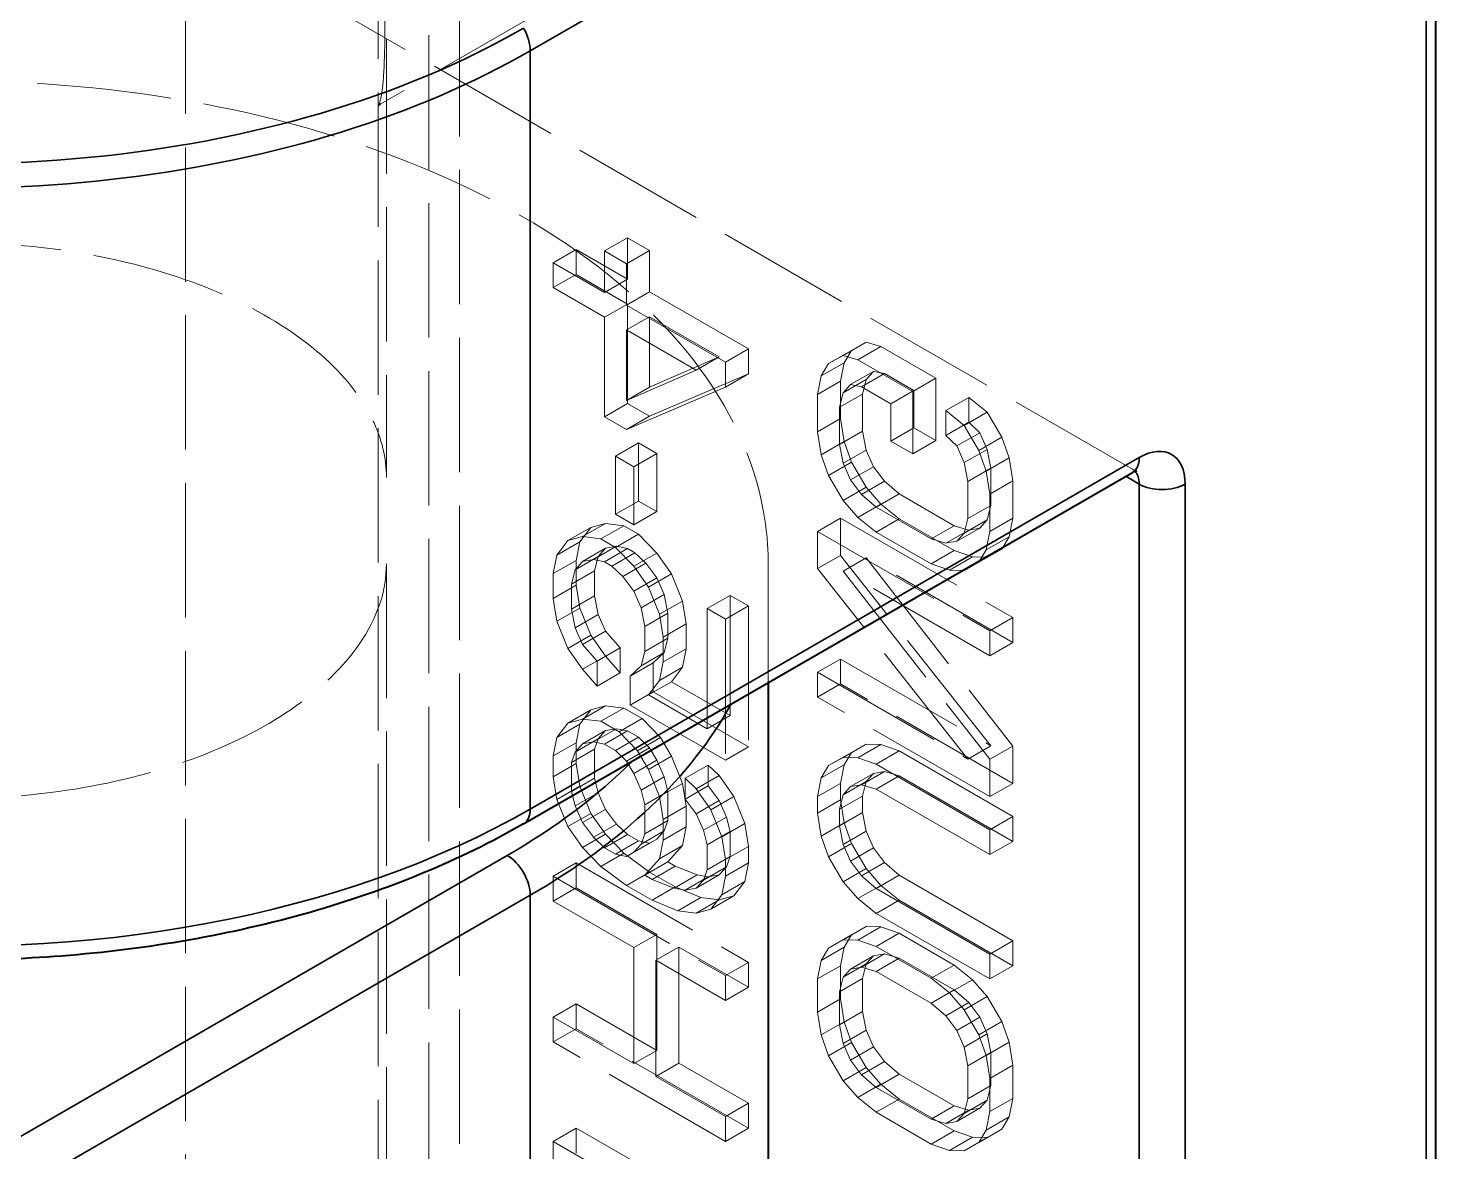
# Model space of a CAD drawing. Header units: millimetres. Extents: x 0 to 3567, y 0 to 2523.
# Drawn here: x 3252.39 to 3257.59, y 2135.37 to 2139.52 of the extents above; entities that cross this region are included whole.
import ezdxf

# ---------------------------------------------------------------- set-up
doc = ezdxf.new("R2010")
doc.units = ezdxf.units.MM
doc.header["$LTSCALE"] = 3
doc.linetypes.add('DASHED', pattern=[0.2067, 0.1654, -0.0413])
for name, color, linetype, lineweight, true_color in [('가려진 것(ISO)', 2, 'DASHED', 18, 0xffff00), ('가시적인 것(ISO)', 3, 'Continuous', 40, 0x00ff00), ('가시적인 좁은 것(ISO)', 3, 'Continuous', 35, 0x00ff00)]:
    doc.layers.add(name, color=color, linetype=linetype, lineweight=lineweight, true_color=true_color)

msp = doc.modelspace()

# ---------------------------------------------------------------- linework, layer by layer
at = {"layer": '가려진 것(ISO)'}
for p, q in [((3252.9691, 2121.8452), (3252.9691, 2222.7642)), ((3253.7106, 2141.3431), (3253.7106, 2137.8648)), ((3253.6806, 2141.1472), (3253.6806, 2127.0381)), ((3255.9248, 2140.5347), (3253.69, 2139.2445)), ((3256.4656, 2137.8953), (3252.3927, 2140.2468)), ((3253.9801, 2140.2409), (3253.9801, 2133.5782)), ((3253.8673, 2140.1184), (3253.8673, 2133.4558)), ((3254.5163, 2138.7015), (3254.6012, 2138.7505)), ((3254.6012, 2138.5974), (3254.6012, 2138.7505)), ((3254.6012, 2138.7505), (3254.6824, 2138.7036)), ((3254.3267, 2138.6579), (3254.4116, 2138.7069)), ((3254.4116, 2138.615), (3254.4116, 2138.7069)), ((3254.4116, 2138.7069), (3254.6012, 2138.5974)), ((3254.5163, 2138.7015), (3254.5975, 2138.6546)), ((3254.5163, 2138.5484), (3254.5163, 2138.7015)), ((3254.5975, 2138.6546), (3254.6824, 2138.7036)), ((3254.6824, 2138.7036), (3254.6824, 2138.5505)), ((3254.3267, 2138.6579), (3254.5163, 2138.5484)), ((3254.3267, 2138.566), (3254.3267, 2138.6579)), ((3254.3267, 2138.566), (3254.4116, 2138.615)), ((3254.6012, 2138.5056), (3254.4116, 2138.615)), ((3254.5975, 2138.6546), (3254.5975, 2138.5015)), ((3254.5163, 2138.4566), (3254.3267, 2138.566)), ((3254.5163, 2138.5484), (3254.6012, 2138.5974)), ((3254.5163, 2138.4566), (3254.6012, 2138.5056)), ((3254.5975, 2138.5015), (3254.6824, 2138.5505)), ((3254.6012, 2138.1381), (3254.6012, 2138.5056)), ((3254.6824, 2138.5505), (3255.048, 2138.3394)), ((3254.5163, 2138.0891), (3254.5163, 2138.4566)), ((3254.5975, 2138.5015), (3254.9631, 2138.2904)), ((3254.5975, 2138.4097), (3254.6824, 2138.4587)), ((3254.9397, 2138.3101), (3254.6824, 2138.4587)), ((3254.6824, 2138.4587), (3254.6824, 2138.1984)), ((3254.5975, 2138.4097), (3254.5975, 2138.1494)), ((3254.8548, 2138.2611), (3254.5975, 2138.4097)), ((3255.3973, 2138.3153), (3255.4822, 2138.3643)), ((3255.428, 2138.3344), (3255.4822, 2138.3643)), ((3255.4515, 2138.2994), (3255.5363, 2138.3484)), ((3255.4822, 2138.3643), (3255.5363, 2138.3484)), ((3255.5363, 2138.3484), (3255.7395, 2138.2311)), ((3254.6824, 2138.1984), (3254.9397, 2138.3101)), ((3254.8548, 2138.2611), (3254.9397, 2138.3101)), ((3254.9631, 2138.2904), (3255.048, 2138.3394)), ((3255.048, 2138.3394), (3255.048, 2138.2476)), ((3255.3432, 2138.2854), (3255.428, 2138.3344)), ((3255.3432, 2138.2854), (3255.3973, 2138.3153)), ((3255.3973, 2138.3153), (3255.4515, 2138.2994)), ((3255.4009, 2138.2888), (3255.428, 2138.3344)), ((3255.4515, 2138.2994), (3255.6546, 2138.1821)), ((3254.5975, 2138.1494), (3254.8548, 2138.2611)), ((3255.048, 2138.2476), (3254.6824, 2138.0912)), ((3254.9631, 2138.2904), (3254.9631, 2138.1986)), ((3254.9631, 2138.1986), (3255.048, 2138.2476)), ((3255.3161, 2138.2398), (3255.4009, 2138.2888)), ((3255.3161, 2138.2398), (3255.3432, 2138.2854)), ((3255.3874, 2138.22), (3255.4009, 2138.2888)), ((3255.4244, 2138.2078), (3255.5093, 2138.2568)), ((3255.465, 2138.1997), (3255.5499, 2138.2487)), ((3255.5093, 2138.2568), (3255.4822, 2138.2265)), ((3255.5499, 2138.2487), (3255.5093, 2138.2568)), ((3255.6582, 2138.1861), (3255.5499, 2138.2487)), ((3254.9631, 2138.1986), (3254.5975, 2138.0422)), ((3254.5975, 2138.1494), (3254.6824, 2138.1984)), ((3255.3025, 2138.171), (3255.3161, 2138.2398)), ((3255.3025, 2138.171), (3255.3874, 2138.22)), ((3255.3874, 2138.0822), (3255.3874, 2138.22)), ((3255.3973, 2138.1775), (3255.4822, 2138.2265)), ((3255.4244, 2138.2078), (3255.3973, 2138.1775)), ((3255.465, 2138.1997), (3255.4244, 2138.2078)), ((3255.5734, 2138.1372), (3255.465, 2138.1997)), ((3255.4822, 2138.2265), (3255.4686, 2138.1731)), ((3255.6546, 2138.1821), (3255.7395, 2138.2311)), ((3255.7395, 2138.2311), (3255.7395, 2138.0015)), ((3255.3025, 2138.0333), (3255.3025, 2138.171)), ((3255.3973, 2138.1775), (3255.3838, 2138.1241)), ((3255.3838, 2138.1241), (3255.4686, 2138.1731)), ((3255.4686, 2138.1731), (3255.4686, 2138.0353)), ((3255.5734, 2138.1372), (3255.6582, 2138.1861)), ((3255.6546, 2138.1821), (3255.6546, 2137.9525)), ((3255.6582, 2138.0484), (3255.6582, 2138.1861)), ((3255.7765, 2138.1118), (3255.8613, 2138.1607)), ((3255.8613, 2138.0689), (3255.8613, 2138.1607)), ((3255.8613, 2138.1607), (3255.929, 2138.1063)), ((3254.5163, 2138.0891), (3254.6012, 2138.1381)), ((3254.5975, 2138.0422), (3254.5163, 2138.0891)), ((3254.5975, 2138.0422), (3254.6824, 2138.0912)), ((3254.6824, 2138.0912), (3254.6012, 2138.1381)), ((3255.3838, 2138.1241), (3255.3838, 2137.9863)), ((3255.5734, 2137.9994), (3255.5734, 2138.1372)), ((3255.7765, 2138.1118), (3255.8442, 2138.0574)), ((3255.7765, 2138.0199), (3255.7765, 2138.1118)), ((3255.8442, 2138.0574), (3255.929, 2138.1063)), ((3255.929, 2138.1063), (3255.9832, 2138.0138)), ((3255.3025, 2138.0333), (3255.3874, 2138.0822)), ((3255.3838, 2137.9863), (3255.4686, 2138.0353)), ((3255.4009, 2137.9979), (3255.3874, 2138.0822)), ((3255.4686, 2138.0353), (3255.4822, 2137.9663)), ((3255.5734, 2137.9994), (3255.6582, 2138.0484)), ((3255.7395, 2138.0015), (3255.6582, 2138.0484)), ((3255.7765, 2138.0199), (3255.8613, 2138.0689)), ((3255.8442, 2138.0574), (3255.8983, 2137.9648)), ((3255.9019, 2138.0301), (3255.8613, 2138.0689)), ((3254.5569, 2137.9432), (3254.6418, 2137.9922)), ((3254.6418, 2137.9922), (3254.7095, 2137.9531)), ((3254.6418, 2137.7779), (3254.6418, 2137.9922)), ((3255.3161, 2137.9489), (3255.3025, 2138.0333)), ((3255.3161, 2137.9489), (3255.4009, 2137.9979)), ((3255.3838, 2137.9863), (3255.3973, 2137.9173)), ((3255.428, 2137.921), (3255.4009, 2137.9979)), ((3255.6546, 2137.9525), (3255.5734, 2137.9994)), ((3255.6546, 2137.9525), (3255.7395, 2138.0015)), ((3255.8171, 2137.9811), (3255.7765, 2138.0199)), ((3255.8171, 2137.9811), (3255.9019, 2138.0301)), ((3255.8983, 2137.9648), (3255.9832, 2138.0138)), ((3255.929, 2137.9686), (3255.9019, 2138.0301)), ((3255.9832, 2138.0138), (3256.0103, 2137.937)), ((3254.5569, 2137.9432), (3254.6246, 2137.9041)), ((3254.5569, 2137.7289), (3254.5569, 2137.9432)), ((3254.6246, 2137.9041), (3254.7095, 2137.9531)), ((3254.7095, 2137.9531), (3254.7095, 2137.7388)), ((3255.3432, 2137.872), (3255.3161, 2137.9489)), ((3255.3973, 2137.9173), (3255.4822, 2137.9663)), ((3255.4822, 2137.9663), (3255.5093, 2137.9047)), ((3255.8442, 2137.9196), (3255.8171, 2137.9811)), ((3255.8442, 2137.9196), (3255.929, 2137.9686)), ((3255.8983, 2137.9648), (3255.9254, 2137.888)), ((3255.9254, 2137.888), (3256.0103, 2137.937)), ((3255.9426, 2137.8995), (3255.929, 2137.9686)), ((3256.0103, 2137.937), (3256.0238, 2137.8526)), ((3254.6246, 2137.9041), (3254.6246, 2137.6898)), ((3255.3432, 2137.872), (3255.428, 2137.921)), ((3255.3973, 2137.9173), (3255.4244, 2137.8557)), ((3255.4244, 2137.8557), (3255.5093, 2137.9047)), ((3255.4822, 2137.8285), (3255.428, 2137.921)), ((3255.5093, 2137.9047), (3255.5499, 2137.8506)), ((3255.8577, 2137.8505), (3255.8442, 2137.9196)), ((3255.8577, 2137.8505), (3255.9426, 2137.8995)), ((3255.9254, 2137.888), (3255.9389, 2137.8036)), ((3255.9426, 2137.7617), (3255.9426, 2137.8995)), ((3255.3973, 2137.7795), (3255.3432, 2137.872)), ((3255.3973, 2137.7795), (3255.4822, 2137.8285)), ((3255.4244, 2137.8557), (3255.465, 2137.8017)), ((3255.465, 2137.8017), (3255.5499, 2137.8506)), ((3255.5363, 2137.7666), (3255.4822, 2137.8285)), ((3255.5499, 2137.8506), (3255.604, 2137.8041)), ((3255.8577, 2137.7127), (3255.8577, 2137.8505)), ((3255.9389, 2137.8036), (3256.0238, 2137.8526)), ((3256.0238, 2137.8526), (3256.0238, 2137.7148)), ((3254.5569, 2137.7289), (3254.6418, 2137.7779)), ((3254.7095, 2137.7388), (3254.6418, 2137.7779)), ((3255.4515, 2137.7176), (3255.3973, 2137.7795)), ((3255.465, 2137.8017), (3255.5192, 2137.7551)), ((3255.5192, 2137.7551), (3255.604, 2137.8041)), ((3255.604, 2137.8041), (3255.8072, 2137.6868)), ((3255.9389, 2137.8036), (3255.9389, 2137.6658)), ((3254.6246, 2137.6898), (3254.5569, 2137.7289)), ((3254.6246, 2137.6898), (3254.7095, 2137.7388)), ((3255.4515, 2137.7176), (3255.5363, 2137.7666)), ((3255.5192, 2137.7551), (3255.7223, 2137.6378)), ((3255.604, 2137.7122), (3255.5363, 2137.7666)), ((3255.8577, 2137.7127), (3255.9426, 2137.7617)), ((3255.929, 2137.7083), (3255.9426, 2137.7617)), ((3254.3809, 2137.6315), (3254.4658, 2137.6805)), ((3254.4251, 2137.6274), (3254.4658, 2137.6805)), ((3254.4351, 2137.6462), (3254.5199, 2137.6951)), ((3254.4658, 2137.6805), (3254.5199, 2137.6951)), ((3254.5028, 2137.6377), (3254.5876, 2137.6867)), ((3254.5199, 2137.6951), (3254.5876, 2137.6867)), ((3254.5876, 2137.6867), (3254.6418, 2137.6554)), ((3255.3025, 2137.6658), (3255.3874, 2137.7148)), ((3255.3874, 2137.577), (3255.3874, 2137.7148)), ((3255.3874, 2137.7148), (3256.0238, 2137.3474)), ((3255.5192, 2137.6632), (3255.4515, 2137.7176)), ((3255.5192, 2137.6632), (3255.604, 2137.7122)), ((3255.8072, 2137.5949), (3255.604, 2137.7122)), ((3255.7223, 2137.6378), (3255.8072, 2137.6868)), ((3255.8072, 2137.6868), (3255.8613, 2137.6708)), ((3255.8171, 2137.629), (3255.9019, 2137.678)), ((3255.8442, 2137.6593), (3255.8577, 2137.7127)), ((3255.8442, 2137.6593), (3255.929, 2137.7083)), ((3255.8613, 2137.6708), (3255.9019, 2137.678)), ((3255.9019, 2137.678), (3255.929, 2137.7083)), ((3255.9389, 2137.6658), (3256.0238, 2137.7148)), ((3256.0238, 2137.7148), (3256.0103, 2137.6461)), ((3254.3403, 2137.5784), (3254.3809, 2137.6315)), ((3254.3403, 2137.5784), (3254.4251, 2137.6274)), ((3254.3809, 2137.6315), (3254.4351, 2137.6462)), ((3254.4116, 2137.5587), (3254.4251, 2137.6274)), ((3254.4351, 2137.6462), (3254.5028, 2137.6377)), ((3254.5028, 2137.6377), (3254.5569, 2137.6064)), ((3254.5569, 2137.6064), (3254.6418, 2137.6554)), ((3254.6418, 2137.6554), (3254.7095, 2137.5857)), ((3255.3025, 2137.6658), (3255.9389, 2137.2984)), ((3255.3025, 2137.528), (3255.3025, 2137.6658)), ((3255.7223, 2137.546), (3255.5192, 2137.6632)), ((3255.7223, 2137.6378), (3255.7765, 2137.6219)), ((3255.7765, 2137.6219), (3255.8613, 2137.6708)), ((3255.7765, 2137.6219), (3255.8171, 2137.629)), ((3255.8171, 2137.629), (3255.8442, 2137.6593)), ((3255.9389, 2137.6658), (3255.9254, 2137.5971)), ((3255.9254, 2137.5971), (3256.0103, 2137.6461)), ((3256.0103, 2137.6461), (3255.9832, 2137.6005)), ((3254.3267, 2137.5097), (3254.3403, 2137.5784)), ((3254.408, 2137.524), (3254.4928, 2137.573)), ((3254.4351, 2137.5543), (3254.5199, 2137.6033)), ((3254.4757, 2137.5615), (3254.5605, 2137.6105)), ((3254.4928, 2137.573), (3254.4793, 2137.5196)), ((3254.5199, 2137.6033), (3254.4928, 2137.573)), ((3254.5163, 2137.5533), (3254.6012, 2137.6023)), ((3254.5605, 2137.6105), (3254.5199, 2137.6033)), ((3254.5434, 2137.5377), (3254.6282, 2137.5867)), ((3254.5569, 2137.6064), (3254.6246, 2137.5367)), ((3254.6012, 2137.6023), (3254.5605, 2137.6105)), ((3254.6282, 2137.5867), (3254.6012, 2137.6023)), ((3254.6246, 2137.5367), (3254.7095, 2137.5857)), ((3254.6689, 2137.5479), (3254.6282, 2137.5867)), ((3254.7095, 2137.5857), (3254.7636, 2137.5085)), ((3255.3025, 2137.528), (3255.3874, 2137.577)), ((3255.9426, 2136.8738), (3255.3874, 2137.577)), ((3255.3973, 2137.5192), (3255.4822, 2137.5682)), ((3256.0238, 2137.2555), (3255.4822, 2137.5682)), ((3255.4822, 2137.5682), (3256.0238, 2136.8728)), ((3255.7223, 2137.546), (3255.8072, 2137.5949)), ((3255.79, 2137.5222), (3255.8749, 2137.5712)), ((3255.8749, 2137.5712), (3255.8072, 2137.5949)), ((3255.8442, 2137.5215), (3255.929, 2137.5705)), ((3255.929, 2137.5705), (3255.8749, 2137.5712)), ((3255.8983, 2137.5515), (3255.9832, 2137.6005)), ((3255.9254, 2137.5971), (3255.8983, 2137.5515)), ((3255.9832, 2137.6005), (3255.929, 2137.5705)), ((3253.7106, 2137.5464), (3253.7106, 2130.6389)), ((3254.3267, 2137.5097), (3254.4116, 2137.5587)), ((3254.408, 2137.524), (3254.3944, 2137.4706)), ((3254.3944, 2137.4706), (3254.4793, 2137.5196)), ((3254.4351, 2137.5543), (3254.408, 2137.524)), ((3254.4116, 2137.4668), (3254.4116, 2137.5587)), ((3254.4757, 2137.5615), (3254.4351, 2137.5543)), ((3254.5163, 2137.5533), (3254.4757, 2137.5615)), ((3254.4793, 2137.5196), (3254.4793, 2137.4277)), ((3254.5434, 2137.5377), (3254.5163, 2137.5533)), ((3254.584, 2137.4989), (3254.5434, 2137.5377)), ((3254.584, 2137.4989), (3254.6689, 2137.5479)), ((3254.6246, 2137.5367), (3254.6788, 2137.4595)), ((3254.7095, 2137.4938), (3254.6689, 2137.5479)), ((3255.1206, 2137.5464), (3255.1206, 2137.1068)), ((3255.8577, 2136.8248), (3255.3025, 2137.528)), ((3255.3973, 2137.5192), (3255.9389, 2136.8238)), ((3255.9389, 2137.2065), (3255.3973, 2137.5192)), ((3255.79, 2137.5222), (3255.7223, 2137.546)), ((3255.8442, 2137.5215), (3255.79, 2137.5222)), ((3255.8983, 2137.5515), (3255.8442, 2137.5215)), ((3254.3267, 2137.4178), (3254.3267, 2137.5097)), ((3254.3267, 2137.4178), (3254.4116, 2137.4668)), ((3254.3944, 2137.4706), (3254.3944, 2137.3787)), ((3254.4251, 2137.3824), (3254.4116, 2137.4668)), ((3254.6246, 2137.4449), (3254.584, 2137.4989)), ((3254.6246, 2137.4449), (3254.7095, 2137.4938)), ((3254.6788, 2137.4595), (3254.7636, 2137.5085)), ((3254.7366, 2137.4323), (3254.7095, 2137.4938)), ((3254.7636, 2137.5085), (3254.8043, 2137.4085)), ((3254.3403, 2137.3335), (3254.3267, 2137.4178)), ((3254.3944, 2137.3787), (3254.4793, 2137.4277)), ((3254.4793, 2137.4277), (3254.4928, 2137.3587)), ((3254.6517, 2137.3833), (3254.6246, 2137.4449)), ((3254.6517, 2137.3833), (3254.7366, 2137.4323)), ((3254.6788, 2137.4595), (3254.7194, 2137.3595)), ((3254.7501, 2137.3632), (3254.7366, 2137.4323)), ((3254.8954, 2137.3804), (3254.9803, 2137.4293)), ((3254.9803, 2136.9854), (3254.9803, 2137.4293)), ((3254.9803, 2137.4293), (3255.048, 2137.3903)), ((3254.3403, 2137.3335), (3254.4251, 2137.3824)), ((3254.3944, 2137.3787), (3254.408, 2137.3097)), ((3254.4658, 2137.2824), (3254.4251, 2137.3824)), ((3254.6653, 2137.3142), (3254.6517, 2137.3833)), ((3254.6653, 2137.3142), (3254.7501, 2137.3632)), ((3254.7194, 2137.3595), (3254.8043, 2137.4085)), ((3254.7194, 2137.3595), (3254.733, 2137.2751)), ((3254.7501, 2137.2714), (3254.7501, 2137.3632)), ((3254.8043, 2137.4085), (3254.8178, 2137.3241)), ((3254.8954, 2137.3804), (3254.9631, 2137.3413)), ((3254.8954, 2136.9364), (3254.8954, 2137.3804)), ((3254.9631, 2137.3413), (3255.048, 2137.3903)), ((3255.048, 2137.3903), (3255.048, 2136.8697)), ((3254.3809, 2137.2335), (3254.3403, 2137.3335)), ((3254.408, 2137.3097), (3254.4928, 2137.3587)), ((3254.408, 2137.3097), (3254.4351, 2137.2481)), ((3254.4928, 2137.3587), (3254.5199, 2137.2971)), ((3254.6653, 2137.2224), (3254.6653, 2137.3142)), ((3254.733, 2137.2751), (3254.8178, 2137.3241)), ((3254.8178, 2137.3241), (3254.8178, 2137.2323)), ((3254.9631, 2137.3413), (3254.9631, 2136.8208)), ((3255.9389, 2137.2984), (3256.0238, 2137.3474)), ((3256.0238, 2137.3474), (3256.0238, 2137.2555)), ((3254.3809, 2137.2335), (3254.4658, 2137.2824)), ((3254.4351, 2137.2481), (3254.5199, 2137.2971)), ((3254.5199, 2137.2052), (3254.4658, 2137.2824)), ((3254.5199, 2137.2971), (3254.5741, 2137.2352)), ((3254.6653, 2137.2224), (3254.7501, 2137.2714)), ((3254.733, 2137.2751), (3254.733, 2137.1833)), ((3254.7366, 2137.2179), (3254.7501, 2137.2714)), ((3255.9389, 2137.2984), (3255.9389, 2137.2065)), ((3255.9389, 2137.2065), (3256.0238, 2137.2555)), ((3254.4351, 2137.1563), (3254.3809, 2137.2335)), ((3254.4351, 2137.2481), (3254.4892, 2137.1862)), ((3254.4351, 2137.1563), (3254.5199, 2137.2052)), ((3254.4892, 2137.1862), (3254.5741, 2137.2352)), ((3254.5741, 2137.1434), (3254.5199, 2137.2052)), ((3254.5741, 2137.2352), (3254.5741, 2137.1434)), ((3254.6517, 2137.169), (3254.6653, 2137.2224)), ((3254.6517, 2137.169), (3254.7366, 2137.2179)), ((3254.6959, 2137.1802), (3254.7366, 2137.2179)), ((3254.733, 2137.1833), (3254.8178, 2137.2323)), ((3254.8178, 2137.2323), (3254.8043, 2137.1636)), ((3254.4892, 2137.0944), (3254.4351, 2137.1563)), ((3254.4892, 2137.1862), (3254.4892, 2137.0944)), ((3254.6111, 2137.1312), (3254.6959, 2137.1802)), ((3254.6111, 2137.1312), (3254.6517, 2137.169)), ((3254.6959, 2137.073), (3254.6959, 2137.1802)), ((3254.733, 2137.1833), (3254.7194, 2137.1146)), ((3254.7194, 2137.1146), (3254.8043, 2137.1636)), ((3254.8043, 2137.1636), (3254.7636, 2137.1105)), ((3255.3025, 2137.1453), (3255.3874, 2137.1943)), ((3255.3874, 2137.1943), (3255.9426, 2136.8738)), ((3255.3874, 2137.1024), (3255.3874, 2137.1943)), ((3254.4892, 2137.0944), (3254.5741, 2137.1434)), ((3254.6111, 2137.024), (3254.6111, 2137.1312)), ((3254.7194, 2137.1146), (3254.6788, 2137.0615)), ((3254.6788, 2137.0615), (3254.7636, 2137.1105)), ((3254.7636, 2137.1105), (3254.9803, 2136.9854)), ((3255.3025, 2137.1453), (3255.8577, 2136.8248)), ((3255.3025, 2137.0535), (3255.3025, 2137.1453)), ((3255.3025, 2137.0535), (3255.3874, 2137.1024)), ((3256.0238, 2136.735), (3255.3874, 2137.1024)), ((3254.6111, 2137.024), (3254.6959, 2137.073)), ((3254.6788, 2137.0615), (3254.8954, 2136.9364)), ((3255.048, 2136.8697), (3254.6959, 2137.073)), ((3255.9389, 2136.686), (3255.3025, 2137.0535)), ((3254.3809, 2136.9579), (3254.4658, 2137.0069)), ((3254.4251, 2136.9538), (3254.4658, 2137.0069)), ((3254.4351, 2136.9725), (3254.5199, 2137.0215)), ((3254.4658, 2137.0069), (3254.5199, 2137.0215)), ((3254.5028, 2136.9641), (3254.5876, 2137.0131)), ((3254.5199, 2137.0215), (3254.5876, 2137.0131)), ((3254.5876, 2137.0131), (3254.6553, 2136.974)), ((3254.9631, 2136.8208), (3254.6111, 2137.024)), ((3254.3403, 2136.9048), (3254.3809, 2136.9579)), ((3254.3403, 2136.9048), (3254.4251, 2136.9538)), ((3254.3809, 2136.9579), (3254.4351, 2136.9725)), ((3254.4116, 2136.8851), (3254.4251, 2136.9538)), ((3254.4351, 2136.9725), (3254.5028, 2136.9641)), ((3254.5028, 2136.9641), (3254.5705, 2136.925)), ((3254.5705, 2136.925), (3254.6553, 2136.974)), ((3254.6553, 2136.974), (3254.723, 2136.9043)), ((3254.8954, 2136.9364), (3254.9803, 2136.9854)), ((3254.3267, 2136.8361), (3254.3403, 2136.9048)), ((3254.408, 2136.8504), (3254.4928, 2136.8994)), ((3254.4351, 2136.8807), (3254.5199, 2136.9297)), ((3254.4757, 2136.8879), (3254.5605, 2136.9368)), ((3254.4928, 2136.8994), (3254.4793, 2136.8613)), ((3254.5199, 2136.9297), (3254.4928, 2136.8994)), ((3254.5163, 2136.8797), (3254.6012, 2136.9287)), ((3254.5605, 2136.9368), (3254.5199, 2136.9297)), ((3254.5569, 2136.8563), (3254.6418, 2136.9052)), ((3254.6012, 2136.9287), (3254.5605, 2136.9368)), ((3254.5705, 2136.925), (3254.6382, 2136.8553)), ((3254.6418, 2136.9052), (3254.6012, 2136.9287)), ((3254.6382, 2136.8553), (3254.723, 2136.9043)), ((3254.6824, 2136.8665), (3254.6418, 2136.9052)), ((3254.723, 2136.9043), (3254.7636, 2136.8349)), ((3254.3267, 2136.8361), (3254.4116, 2136.8851)), ((3254.3944, 2136.8123), (3254.4793, 2136.8613)), ((3254.408, 2136.8504), (3254.3944, 2136.8123)), ((3254.4351, 2136.8807), (3254.408, 2136.8504)), ((3254.4116, 2136.8085), (3254.4116, 2136.8851)), ((3254.4757, 2136.8879), (3254.4351, 2136.8807)), ((3254.5163, 2136.8797), (3254.4757, 2136.8879)), ((3254.4793, 2136.8613), (3254.4793, 2136.7541)), ((3254.5569, 2136.8563), (3254.5163, 2136.8797)), ((3254.5975, 2136.8175), (3254.5569, 2136.8563)), ((3254.5975, 2136.8175), (3254.6824, 2136.8665)), ((3254.6382, 2136.8553), (3254.6788, 2136.7859)), ((3254.7095, 2136.8202), (3254.6824, 2136.8665)), ((3254.9631, 2136.8208), (3255.048, 2136.8697)), ((3255.3432, 2136.8004), (3255.428, 2136.8494)), ((3255.3973, 2136.8303), (3255.4822, 2136.8793)), ((3255.4009, 2136.8037), (3255.428, 2136.8494)), ((3255.428, 2136.8494), (3255.4822, 2136.8793)), ((3255.4515, 2136.8297), (3255.5363, 2136.8787)), ((3255.4822, 2136.8793), (3255.5363, 2136.8787)), ((3255.5192, 2136.8059), (3255.604, 2136.8549)), ((3255.5363, 2136.8787), (3255.604, 2136.8549)), ((3255.604, 2136.8549), (3256.0238, 2136.6125)), ((3255.8577, 2136.8248), (3255.9426, 2136.8738)), ((3255.9389, 2136.8238), (3256.0238, 2136.8728)), ((3256.0238, 2136.8728), (3256.0238, 2136.735)), ((3254.3267, 2136.7595), (3254.3267, 2136.8361)), ((3254.3267, 2136.7595), (3254.4116, 2136.8085)), ((3254.3944, 2136.8123), (3254.3944, 2136.7051)), ((3254.4251, 2136.7241), (3254.4116, 2136.8085)), ((3254.6246, 2136.7712), (3254.5975, 2136.8175)), ((3254.6246, 2136.7712), (3254.7095, 2136.8202)), ((3254.6788, 2136.7859), (3254.7636, 2136.8349)), ((3254.7366, 2136.7587), (3254.7095, 2136.8202)), ((3254.7636, 2136.8349), (3254.8043, 2136.7349)), ((3254.8142, 2136.7537), (3254.899, 2136.8026)), ((3254.899, 2136.7261), (3254.899, 2136.8026)), ((3254.899, 2136.8026), (3254.9397, 2136.7639)), ((3255.3161, 2136.7548), (3255.4009, 2136.8037)), ((3255.3161, 2136.7548), (3255.3432, 2136.8004)), ((3255.3432, 2136.8004), (3255.3973, 2136.8303)), ((3255.3874, 2136.735), (3255.4009, 2136.8037)), ((3255.3973, 2136.8303), (3255.4515, 2136.8297)), ((3255.4515, 2136.8297), (3255.5192, 2136.8059)), ((3255.5192, 2136.8059), (3255.9389, 2136.5636)), ((3255.9389, 2136.8238), (3255.9389, 2136.686)), ((3254.3403, 2136.6752), (3254.3267, 2136.7595)), ((3254.3944, 2136.7051), (3254.4793, 2136.7541)), ((3254.4793, 2136.7541), (3254.4928, 2136.7004)), ((3254.6517, 2136.7097), (3254.6246, 2136.7712)), ((3254.6517, 2136.7097), (3254.7366, 2136.7587)), ((3254.6788, 2136.7859), (3254.7194, 2136.6859)), ((3254.7501, 2136.7049), (3254.7366, 2136.7587)), ((3254.8142, 2136.7537), (3254.8548, 2136.7149)), ((3254.8142, 2136.6771), (3254.8142, 2136.7537)), ((3254.8548, 2136.7149), (3254.9397, 2136.7639)), ((3254.9397, 2136.7639), (3254.9938, 2136.6867)), ((3255.3025, 2136.686), (3255.3161, 2136.7548)), ((3255.3973, 2136.6925), (3255.4822, 2136.7415)), ((3255.4244, 2136.7228), (3255.5093, 2136.7718)), ((3255.465, 2136.73), (3255.5499, 2136.779)), ((3255.4822, 2136.7415), (3255.4686, 2136.6881)), ((3255.5093, 2136.7718), (3255.4822, 2136.7415)), ((3255.5499, 2136.779), (3255.5093, 2136.7718)), ((3255.5192, 2136.714), (3255.604, 2136.763)), ((3255.604, 2136.763), (3255.5499, 2136.779)), ((3256.0238, 2136.5207), (3255.604, 2136.763)), ((3254.3403, 2136.6752), (3254.4251, 2136.7241)), ((3254.3944, 2136.7051), (3254.408, 2136.6514)), ((3254.408, 2136.6514), (3254.4928, 2136.7004)), ((3254.4658, 2136.6241), (3254.4251, 2136.7241)), ((3254.4928, 2136.7004), (3254.5199, 2136.6388)), ((3254.6653, 2136.6559), (3254.6517, 2136.7097)), ((3254.6653, 2136.6559), (3254.7501, 2136.7049)), ((3254.7194, 2136.6859), (3254.8043, 2136.7349)), ((3254.7194, 2136.6859), (3254.733, 2136.6015)), ((3254.7501, 2136.5978), (3254.7501, 2136.7049)), ((3254.8043, 2136.7349), (3254.8178, 2136.6505)), ((3254.8142, 2136.6771), (3254.899, 2136.7261)), ((3254.8548, 2136.7149), (3254.909, 2136.6377)), ((3254.9397, 2136.672), (3254.899, 2136.7261)), ((3254.909, 2136.6377), (3254.9938, 2136.6867)), ((3254.9938, 2136.6867), (3255.0345, 2136.5867)), ((3255.3025, 2136.686), (3255.3874, 2136.735)), ((3255.3025, 2136.6248), (3255.3025, 2136.686)), ((3255.3973, 2136.6925), (3255.3838, 2136.6391)), ((3255.3838, 2136.6391), (3255.4686, 2136.6881)), ((3255.3874, 2136.6738), (3255.3874, 2136.735)), ((3255.4244, 2136.7228), (3255.3973, 2136.6925)), ((3255.465, 2136.73), (3255.4244, 2136.7228)), ((3255.5192, 2136.714), (3255.465, 2136.73)), ((3255.4686, 2136.6881), (3255.4686, 2136.6269)), ((3255.9389, 2136.4717), (3255.5192, 2136.714)), ((3255.9389, 2136.686), (3256.0238, 2136.735)), ((3254.3809, 2136.5752), (3254.3403, 2136.6752)), ((3254.408, 2136.6514), (3254.4351, 2136.5898)), ((3254.4351, 2136.5898), (3254.5199, 2136.6388)), ((3254.5199, 2136.6388), (3254.5605, 2136.5847)), ((3254.6653, 2136.5488), (3254.6653, 2136.6559)), ((3254.733, 2136.6015), (3254.8178, 2136.6505)), ((3254.8548, 2136.623), (3254.8142, 2136.6771)), ((3254.8178, 2136.6505), (3254.8178, 2136.574)), ((3254.8548, 2136.623), (3254.9397, 2136.672)), ((3254.909, 2136.6377), (3254.9496, 2136.5377)), ((3254.9667, 2136.6105), (3254.9397, 2136.672)), ((3255.3025, 2136.6248), (3255.3874, 2136.6738)), ((3255.3838, 2136.6391), (3255.3838, 2136.5779)), ((3255.4009, 2136.5894), (3255.3874, 2136.6738)), ((3254.3809, 2136.5752), (3254.4658, 2136.6241)), ((3254.4351, 2136.5898), (3254.4757, 2136.5357)), ((3254.5199, 2136.5469), (3254.4658, 2136.6241)), ((3254.4757, 2136.5357), (3254.5605, 2136.5847)), ((3254.5605, 2136.5847), (3254.6012, 2136.546)), ((3254.6653, 2136.5488), (3254.7501, 2136.5978)), ((3254.733, 2136.6015), (3254.733, 2136.525)), ((3254.7366, 2136.5596), (3254.7501, 2136.5978)), ((3254.8819, 2136.5615), (3254.8548, 2136.623)), ((3254.8819, 2136.5615), (3254.9667, 2136.6105)), ((3254.9496, 2136.5377), (3255.0345, 2136.5867)), ((3254.9803, 2136.5567), (3254.9667, 2136.6105)), ((3255.0345, 2136.5867), (3255.048, 2136.5023)), ((3255.3161, 2136.5404), (3255.3025, 2136.6248)), ((3255.3161, 2136.5404), (3255.4009, 2136.5894)), ((3255.3838, 2136.5779), (3255.4686, 2136.6269)), ((3255.428, 2136.5125), (3255.4009, 2136.5894)), ((3255.4686, 2136.6269), (3255.4822, 2136.5578)), ((3255.9389, 2136.5636), (3256.0238, 2136.6125)), ((3256.0238, 2136.6125), (3256.0238, 2136.5207)), ((3254.4351, 2136.498), (3254.3809, 2136.5752)), ((3254.4351, 2136.498), (3254.5199, 2136.5469)), ((3254.4757, 2136.5357), (3254.5163, 2136.497)), ((3254.5163, 2136.497), (3254.6012, 2136.546)), ((3254.5876, 2136.4772), (3254.5199, 2136.5469)), ((3254.6012, 2136.546), (3254.6418, 2136.5225)), ((3254.6246, 2136.4804), (3254.7095, 2136.5294)), ((3254.6517, 2136.5107), (3254.7366, 2136.5596)), ((3254.6517, 2136.5107), (3254.6653, 2136.5488)), ((3254.6824, 2136.5144), (3254.7095, 2136.5294)), ((3254.7095, 2136.5294), (3254.7366, 2136.5596)), ((3254.733, 2136.525), (3254.8178, 2136.574)), ((3254.8178, 2136.574), (3254.8043, 2136.5053)), ((3254.8954, 2136.5077), (3254.8819, 2136.5615)), ((3254.8954, 2136.5077), (3254.9803, 2136.5567)), ((3254.9496, 2136.5377), (3254.9631, 2136.4533)), ((3254.9803, 2136.4649), (3254.9803, 2136.5567)), ((3255.3432, 2136.4636), (3255.3161, 2136.5404)), ((3255.3838, 2136.5779), (3255.3973, 2136.5088)), ((3255.3973, 2136.5088), (3255.4822, 2136.5578)), ((3255.4822, 2136.5578), (3255.5093, 2136.4963)), ((3255.9389, 2136.5636), (3255.9389, 2136.4717)), ((3254.5028, 2136.4282), (3254.4351, 2136.498)), ((3254.5028, 2136.4282), (3254.5876, 2136.4772)), ((3254.5163, 2136.497), (3254.5569, 2136.4735)), ((3254.5569, 2136.4735), (3254.6418, 2136.5225)), ((3254.6824, 2136.4072), (3254.5876, 2136.4772)), ((3254.5975, 2136.4654), (3254.6824, 2136.5144)), ((3254.5975, 2136.4654), (3254.6246, 2136.4804)), ((3254.6246, 2136.4804), (3254.6517, 2136.5107)), ((3254.6418, 2136.5225), (3254.6824, 2136.5144)), ((3254.733, 2136.525), (3254.7194, 2136.4563)), ((3254.7194, 2136.4563), (3254.8043, 2136.5053)), ((3254.8043, 2136.5053), (3254.7501, 2136.4447)), ((3254.8954, 2136.4159), (3254.8954, 2136.5077)), ((3254.9631, 2136.4533), (3255.048, 2136.5023)), ((3255.048, 2136.5023), (3255.048, 2136.4411)), ((3255.3432, 2136.4636), (3255.428, 2136.5125)), ((3255.3973, 2136.5088), (3255.4244, 2136.4473)), ((3255.4244, 2136.4473), (3255.5093, 2136.4963)), ((3255.4822, 2136.42), (3255.428, 2136.5125)), ((3255.5093, 2136.4963), (3255.5499, 2136.4422)), ((3255.9389, 2136.4717), (3256.0238, 2136.5207)), ((3254.3267, 2136.3921), (3254.4116, 2136.4411)), ((3254.4116, 2136.3492), (3254.4116, 2136.4411)), ((3254.4116, 2136.4411), (3255.048, 2136.0737)), ((3254.5975, 2136.3582), (3254.5028, 2136.4282)), ((3254.5569, 2136.4735), (3254.5975, 2136.4654)), ((3254.7194, 2136.4563), (3254.6653, 2136.3957)), ((3254.6653, 2136.3957), (3254.7501, 2136.4447)), ((3254.6923, 2136.38), (3254.7772, 2136.429)), ((3254.7501, 2136.4447), (3254.7772, 2136.429)), ((3254.7772, 2136.429), (3254.8584, 2136.3974)), ((3254.8819, 2136.3778), (3254.9667, 2136.4267)), ((3254.8954, 2136.4159), (3254.9803, 2136.4649)), ((3254.9397, 2136.3965), (3254.9667, 2136.4267)), ((3254.9631, 2136.4533), (3254.9631, 2136.3921)), ((3254.9631, 2136.3921), (3255.048, 2136.4411)), ((3254.9667, 2136.4267), (3254.9803, 2136.4649)), ((3255.048, 2136.4411), (3255.0345, 2136.3724)), ((3255.3973, 2136.371), (3255.3432, 2136.4636)), ((3255.4244, 2136.4473), (3255.465, 2136.3932)), ((3255.465, 2136.3932), (3255.5499, 2136.4422)), ((3255.5499, 2136.4422), (3255.604, 2136.3956)), ((3254.3267, 2136.3921), (3254.9631, 2136.0247)), ((3254.3267, 2136.3002), (3254.3267, 2136.3921)), ((3254.5975, 2136.3582), (3254.6824, 2136.4072)), ((3254.6653, 2136.3957), (3254.6923, 2136.38)), ((3254.7772, 2136.3525), (3254.6824, 2136.4072)), ((3254.6923, 2136.38), (3254.7736, 2136.3484)), ((3254.7736, 2136.3484), (3254.8584, 2136.3974)), ((3254.8142, 2136.3403), (3254.899, 2136.3893)), ((3254.8548, 2136.3475), (3254.9397, 2136.3965)), ((3254.8548, 2136.3475), (3254.8819, 2136.3778)), ((3254.8584, 2136.3974), (3254.899, 2136.3893)), ((3254.8819, 2136.3778), (3254.8954, 2136.4159)), ((3254.899, 2136.3893), (3254.9397, 2136.3965)), ((3254.9631, 2136.3921), (3254.9496, 2136.3234)), ((3254.9496, 2136.3234), (3255.0345, 2136.3724)), ((3255.0345, 2136.3724), (3254.9938, 2136.3193)), ((3255.3973, 2136.371), (3255.4822, 2136.42)), ((3255.465, 2136.3932), (3255.5192, 2136.3466)), ((3255.5363, 2136.3582), (3255.4822, 2136.42)), ((3255.5192, 2136.3466), (3255.604, 2136.3956)), ((3255.604, 2136.3956), (3256.0238, 2136.1533)), ((3254.3267, 2136.3002), (3254.4116, 2136.3492)), ((3254.7095, 2136.1772), (3254.4116, 2136.3492)), ((3254.6923, 2136.3035), (3254.5975, 2136.3582)), ((3254.6923, 2136.3035), (3254.7772, 2136.3525)), ((3254.7736, 2136.3484), (3254.8142, 2136.3403)), ((3254.872, 2136.3131), (3254.7772, 2136.3525)), ((3254.8142, 2136.3403), (3254.8548, 2136.3475)), ((3254.9496, 2136.3234), (3254.909, 2136.2703)), ((3254.909, 2136.2703), (3254.9938, 2136.3193)), ((3254.9938, 2136.3193), (3254.9397, 2136.3046)), ((3255.4515, 2136.3092), (3255.3973, 2136.371)), ((3255.4515, 2136.3092), (3255.5363, 2136.3582)), ((3255.5192, 2136.3466), (3255.9389, 2136.1043)), ((3255.604, 2136.3038), (3255.5363, 2136.3582)), ((3254.6246, 2136.1283), (3254.3267, 2136.3002)), ((3254.7871, 2136.2641), (3254.6923, 2136.3035)), ((3254.7871, 2136.2641), (3254.872, 2136.3131)), ((3254.8548, 2136.2556), (3254.9397, 2136.3046)), ((3254.909, 2136.2703), (3254.8548, 2136.2556)), ((3254.9397, 2136.3046), (3254.872, 2136.3131)), ((3255.5192, 2136.2548), (3255.4515, 2136.3092)), ((3255.5192, 2136.2548), (3255.604, 2136.3038)), ((3256.0238, 2136.0614), (3255.604, 2136.3038)), ((3254.8548, 2136.2556), (3254.7871, 2136.2641)), ((3255.9389, 2136.0124), (3255.5192, 2136.2548)), ((3254.6246, 2136.1283), (3254.7095, 2136.1772)), ((3254.7095, 2135.7486), (3254.7095, 2136.1772)), ((3255.3432, 2136.1268), (3255.428, 2136.1757)), ((3255.3973, 2136.1567), (3255.4822, 2136.2057)), ((3255.4009, 2136.1301), (3255.428, 2136.1757)), ((3255.428, 2136.1757), (3255.4822, 2136.2057)), ((3255.4515, 2136.1561), (3255.5363, 2136.2051)), ((3255.4822, 2136.2057), (3255.5363, 2136.2051)), ((3255.5192, 2136.1323), (3255.604, 2136.1813)), ((3255.5363, 2136.2051), (3255.604, 2136.1813)), ((3255.604, 2136.1813), (3255.8072, 2136.064)), ((3254.6246, 2135.6996), (3254.6246, 2136.1283)), ((3254.7059, 2136.0813), (3254.7907, 2136.1303)), ((3255.048, 2135.9818), (3254.7907, 2136.1303)), ((3254.7907, 2136.1303), (3254.7907, 2135.7017)), ((3255.3161, 2136.0812), (3255.4009, 2136.1301)), ((3255.3161, 2136.0812), (3255.3432, 2136.1268)), ((3255.3432, 2136.1268), (3255.3973, 2136.1567)), ((3255.3874, 2136.0614), (3255.4009, 2136.1301)), ((3255.3973, 2136.1567), (3255.4515, 2136.1561)), ((3255.4515, 2136.1561), (3255.5192, 2136.1323)), ((3255.5192, 2136.1323), (3255.7223, 2136.015)), ((3255.9389, 2136.1043), (3256.0238, 2136.1533)), ((3256.0238, 2136.1533), (3256.0238, 2136.0614)), ((3254.7059, 2136.0813), (3254.7059, 2135.6527)), ((3254.9631, 2135.9328), (3254.7059, 2136.0813)), ((3254.9631, 2136.0247), (3255.048, 2136.0737)), ((3255.048, 2136.0737), (3255.048, 2135.9818)), ((3255.3025, 2136.0124), (3255.3161, 2136.0812)), ((3255.3025, 2136.0124), (3255.3874, 2136.0614)), ((3255.3874, 2135.9389), (3255.3874, 2136.0614)), ((3255.3973, 2136.0189), (3255.4822, 2136.0679)), ((3255.4244, 2136.0492), (3255.5093, 2136.0982)), ((3255.465, 2136.0564), (3255.5499, 2136.1054)), ((3255.4822, 2136.0679), (3255.4686, 2136.0145)), ((3255.5093, 2136.0982), (3255.4822, 2136.0679)), ((3255.5499, 2136.1054), (3255.5093, 2136.0982)), ((3255.5192, 2136.0404), (3255.604, 2136.0894)), ((3255.604, 2136.0894), (3255.5499, 2136.1054)), ((3255.8072, 2135.9722), (3255.604, 2136.0894)), ((3255.7223, 2136.015), (3255.8072, 2136.064)), ((3255.8072, 2136.064), (3255.8749, 2136.0096)), ((3255.9389, 2136.1043), (3255.9389, 2136.0124)), ((3255.9389, 2136.0124), (3256.0238, 2136.0614)), ((3254.9631, 2136.0247), (3254.9631, 2135.9328)), ((3255.3025, 2135.8899), (3255.3025, 2136.0124)), ((3255.3973, 2136.0189), (3255.3838, 2135.9655)), ((3255.3838, 2135.9655), (3255.4686, 2136.0145)), ((3255.4244, 2136.0492), (3255.3973, 2136.0189)), ((3255.465, 2136.0564), (3255.4244, 2136.0492)), ((3255.5192, 2136.0404), (3255.465, 2136.0564)), ((3255.4686, 2136.0145), (3255.4686, 2135.892)), ((3255.7223, 2135.9232), (3255.5192, 2136.0404)), ((3255.7223, 2136.015), (3255.79, 2135.9606)), ((3255.79, 2135.9606), (3255.8749, 2136.0096)), ((3255.8749, 2136.0096), (3255.929, 2135.9477)), ((3254.9631, 2135.9328), (3255.048, 2135.9818)), ((3255.3838, 2135.9655), (3255.3838, 2135.843)), ((3255.7223, 2135.9232), (3255.8072, 2135.9722)), ((3255.79, 2135.9606), (3255.8442, 2135.8987)), ((3255.8613, 2135.9256), (3255.8072, 2135.9722)), ((3254.3267, 2135.8716), (3254.4116, 2135.9206)), ((3254.4116, 2135.9206), (3254.7095, 2135.7486)), ((3254.4116, 2135.8287), (3254.4116, 2135.9206)), ((3255.3025, 2135.8899), (3255.3874, 2135.9389)), ((3255.4009, 2135.8546), (3255.3874, 2135.9389)), ((3255.7765, 2135.8766), (3255.7223, 2135.9232)), ((3255.7765, 2135.8766), (3255.8613, 2135.9256)), ((3255.8442, 2135.8987), (3255.929, 2135.9477)), ((3255.9019, 2135.8715), (3255.8613, 2135.9256)), ((3255.929, 2135.9477), (3255.9832, 2135.8552)), ((3254.3267, 2135.8716), (3254.6246, 2135.6996)), ((3254.3267, 2135.7797), (3254.3267, 2135.8716)), ((3255.3161, 2135.8056), (3255.3025, 2135.8899)), ((3255.3161, 2135.8056), (3255.4009, 2135.8546)), ((3255.3838, 2135.843), (3255.4686, 2135.892)), ((3255.428, 2135.7777), (3255.4009, 2135.8546)), ((3255.4686, 2135.892), (3255.4822, 2135.823)), ((3255.8171, 2135.8225), (3255.7765, 2135.8766)), ((3255.8171, 2135.8225), (3255.9019, 2135.8715)), ((3255.8442, 2135.8987), (3255.8983, 2135.8062)), ((3255.8983, 2135.8062), (3255.9832, 2135.8552)), ((3255.929, 2135.8099), (3255.9019, 2135.8715)), ((3255.9832, 2135.8552), (3256.0103, 2135.7784)), ((3254.3267, 2135.7797), (3254.4116, 2135.8287)), ((3255.048, 2135.4613), (3254.4116, 2135.8287)), ((3255.3432, 2135.7287), (3255.3161, 2135.8056)), ((3255.3838, 2135.843), (3255.3973, 2135.774)), ((3255.3973, 2135.774), (3255.4822, 2135.823)), ((3255.4822, 2135.823), (3255.5093, 2135.7614)), ((3255.8442, 2135.761), (3255.8171, 2135.8225)), ((3255.8442, 2135.761), (3255.929, 2135.8099)), ((3255.8983, 2135.8062), (3255.9254, 2135.7294)), ((3255.9426, 2135.7409), (3255.929, 2135.8099)), ((3254.9631, 2135.4123), (3254.3267, 2135.7797)), ((3254.6246, 2135.6996), (3254.7095, 2135.7486)), ((3255.3432, 2135.7287), (3255.428, 2135.7777)), ((3255.3973, 2135.774), (3255.4244, 2135.7124)), ((3255.4244, 2135.7124), (3255.5093, 2135.7614)), ((3255.4822, 2135.6852), (3255.428, 2135.7777)), ((3255.5093, 2135.7614), (3255.5499, 2135.7073)), ((3255.8577, 2135.6919), (3255.8442, 2135.761)), ((3255.9254, 2135.7294), (3256.0103, 2135.7784)), ((3256.0103, 2135.7784), (3256.0238, 2135.694)), ((3254.7059, 2135.6527), (3254.7907, 2135.7017)), ((3254.7907, 2135.7017), (3255.048, 2135.5531)), ((3255.3973, 2135.6362), (3255.3432, 2135.7287)), ((3255.4244, 2135.7124), (3255.465, 2135.6584)), ((3255.465, 2135.6584), (3255.5499, 2135.7073)), ((3255.5499, 2135.7073), (3255.604, 2135.6608)), ((3255.8577, 2135.6919), (3255.9426, 2135.7409)), ((3255.9254, 2135.7294), (3255.9389, 2135.645)), ((3255.9426, 2135.6184), (3255.9426, 2135.7409)), ((3254.7059, 2135.6527), (3254.9631, 2135.5042)), ((3255.3973, 2135.6362), (3255.4822, 2135.6852)), ((3255.465, 2135.6584), (3255.5192, 2135.6118)), ((3255.5363, 2135.6233), (3255.4822, 2135.6852)), ((3255.5192, 2135.6118), (3255.604, 2135.6608)), ((3255.604, 2135.6608), (3255.8072, 2135.5435)), ((3255.8577, 2135.5694), (3255.8577, 2135.6919)), ((3255.9389, 2135.645), (3256.0238, 2135.694)), ((3255.9389, 2135.645), (3255.9389, 2135.5225)), ((3256.0238, 2135.694), (3256.0238, 2135.5715)), ((3255.4515, 2135.5743), (3255.3973, 2135.6362)), ((3255.4515, 2135.5743), (3255.5363, 2135.6233)), ((3255.5192, 2135.6118), (3255.7223, 2135.4945)), ((3255.604, 2135.5689), (3255.5363, 2135.6233)), ((3255.8577, 2135.5694), (3255.9426, 2135.6184)), ((3255.929, 2135.565), (3255.9426, 2135.6184)), ((3254.9631, 2135.5042), (3255.048, 2135.5531)), ((3255.048, 2135.5531), (3255.048, 2135.4613)), ((3255.5192, 2135.5199), (3255.4515, 2135.5743)), ((3255.5192, 2135.5199), (3255.604, 2135.5689)), ((3255.8072, 2135.4516), (3255.604, 2135.5689)), ((3255.7223, 2135.4945), (3255.8072, 2135.5435)), ((3255.8072, 2135.5435), (3255.8613, 2135.5275)), ((3255.8442, 2135.516), (3255.8577, 2135.5694)), ((3255.8442, 2135.516), (3255.929, 2135.565)), ((3255.9019, 2135.5347), (3255.929, 2135.565)), ((3255.9389, 2135.5225), (3256.0238, 2135.5715)), ((3256.0238, 2135.5715), (3256.0103, 2135.5028)), ((3254.9631, 2135.5042), (3254.9631, 2135.4123)), ((3255.7223, 2135.4027), (3255.5192, 2135.5199)), ((3255.7223, 2135.4945), (3255.7765, 2135.4785)), ((3255.7765, 2135.4785), (3255.8613, 2135.5275)), ((3255.8171, 2135.4857), (3255.9019, 2135.5347)), ((3255.8171, 2135.4857), (3255.8442, 2135.516)), ((3255.8613, 2135.5275), (3255.9019, 2135.5347)), ((3255.9389, 2135.5225), (3255.9254, 2135.4538)), ((3255.9254, 2135.4538), (3256.0103, 2135.5028)), ((3256.0103, 2135.5028), (3255.9832, 2135.4572)), ((3254.3267, 2135.4123), (3254.4116, 2135.4613)), ((3254.4116, 2135.3694), (3254.4116, 2135.4613)), ((3254.4116, 2135.4613), (3254.7366, 2135.2737)), ((3254.9631, 2135.4123), (3255.048, 2135.4613)), ((3255.7223, 2135.4027), (3255.8072, 2135.4516)), ((3255.7765, 2135.4785), (3255.8171, 2135.4857)), ((3255.8749, 2135.4279), (3255.8072, 2135.4516)), ((3255.8983, 2135.4082), (3255.9832, 2135.4572)), ((3255.9254, 2135.4538), (3255.8983, 2135.4082)), ((3255.9832, 2135.4572), (3255.929, 2135.4272)), ((3254.3267, 2135.4123), (3254.6517, 2135.2247)), ((3254.3267, 2135.3204), (3254.3267, 2135.4123)), ((3255.79, 2135.3789), (3255.7223, 2135.4027)), ((3255.79, 2135.3789), (3255.8749, 2135.4279)), ((3255.8442, 2135.3782), (3255.929, 2135.4272)), ((3255.8983, 2135.4082), (3255.8442, 2135.3782)), ((3255.929, 2135.4272), (3255.8749, 2135.4279)), ((3255.8442, 2135.3782), (3255.79, 2135.3789))]:
    msp.add_line(p, q, dxfattribs=at)
for points, knots in [([(3253.6898, 2139.2444), (3253.685, 2139.2416), (3253.6808, 2139.2366), (3253.6808, 2139.2366), (3253.6809, 2139.2367), (3253.6819, 2139.2385), (3253.685, 2139.2451), (3253.6924, 2139.2744), (3253.6966, 2139.3024), (3253.7024, 2139.3777), (3253.7041, 2139.4277), (3253.7051, 2139.5084), (3253.7052, 2139.5334), (3253.7052, 2139.5594)], [0, 0, 0, 0, 0.0268274, 0.0268274, 0.0310693, 0.0310693, 0.0557368, 0.0557368, 0.0907722, 0.0907722, 0.1295102, 0.1295102, 0.1455244, 0.1455244, 0.1455244, 0.1455244]), ([(3250.0241, 2138.8261), (3250.2557, 2138.9598), (3250.523, 2139.0702), (3251.1016, 2139.2351), (3251.4128, 2139.2898), (3252.0476, 2139.3386), (3252.3711, 2139.333), (3252.9993, 2139.2623), (3253.3038, 2139.1972), (3253.8643, 2139.0129), (3254.1201, 2138.8935), (3254.5567, 2138.61), (3254.7374, 2138.4458), (3254.9985, 2138.0895), (3255.0812, 2137.8977), (3255.1169, 2137.6496), (3255.1206, 2137.598), (3255.1206, 2137.5464)], [4.712389, 4.712389, 4.712389, 4.712389, 5.039156, 5.039156, 5.365194, 5.365194, 5.690352, 5.690352, 6.015605, 6.015605, 6.341865, 6.341865, 6.668388, 6.668388, 6.985864, 6.985864, 7.068583, 7.068583, 7.068583, 7.068583]), ([(3250.5306, 2137.8648), (3250.5306, 2137.9633), (3250.5625, 2138.0631), (3250.6888, 2138.2463), (3250.7737, 2138.3289), (3250.986, 2138.4739), (3251.1109, 2138.5369), (3251.3916, 2138.6388), (3251.5474, 2138.6777), (3251.8743, 2138.7265), (3252.0455, 2138.7362), (3252.385, 2138.7249), (3252.5531, 2138.7038), (3252.868, 2138.6335), (3253.0148, 2138.5845), (3253.2713, 2138.465), (3253.3812, 2138.3948), (3253.5552, 2138.2429), (3253.6188, 2138.1614), (3253.6938, 2138.008), (3253.7106, 2137.9363), (3253.7106, 2137.8648)], [2.356194, 2.356194, 2.356194, 2.356194, 2.735224, 2.735224, 3.058047, 3.058047, 3.365483, 3.365483, 3.674033, 3.674033, 3.984635, 3.984635, 4.295785, 4.295785, 4.605755, 4.605755, 4.913442, 4.913442, 5.222826, 5.222826, 5.497787, 5.497787, 5.497787, 5.497787]), ([(3256.4824, 2137.8905), (3256.4823, 2137.8905), (3256.4821, 2137.8904), (3256.4801, 2137.8905), (3256.4779, 2137.8906), (3256.4722, 2137.8921), (3256.4688, 2137.8935), (3256.4656, 2137.8953)], [1.9512848, 1.9512848, 1.9512848, 1.9512848, 2.0420352, 2.0420352, 2.1991149, 2.1991149, 2.3561945, 2.3561945, 2.3561945, 2.3561945]), ([(3253.7106, 2137.5464), (3253.7106, 2137.4479), (3253.6787, 2137.3482), (3253.5523, 2137.165), (3253.4675, 2137.0823), (3253.2552, 2136.9374), (3253.1302, 2136.8744), (3252.8495, 2136.7725), (3252.6937, 2136.7336), (3252.3668, 2136.6848), (3252.1956, 2136.6751), (3251.8562, 2136.6864), (3251.688, 2136.7074), (3251.3731, 2136.7777), (3251.2264, 2136.8268), (3250.9699, 2136.9463), (3250.86, 2137.0164), (3250.686, 2137.1683), (3250.6223, 2137.2498), (3250.5474, 2137.4032), (3250.5306, 2137.475), (3250.5306, 2137.5464)], [0.785398, 0.785398, 0.785398, 0.785398, 1.164428, 1.164428, 1.487251, 1.487251, 1.794686, 1.794686, 2.103237, 2.103237, 2.413839, 2.413839, 2.724989, 2.724989, 3.034958, 3.034958, 3.342645, 3.342645, 3.65203, 3.65203, 3.926991, 3.926991, 3.926991, 3.926991])]:
    msp.add_open_spline(points, degree=3, knots=knots, dxfattribs=at)
msp.add_open_spline([(3253.6898, 2139.2444), (3253.6898, 2139.2444), (3253.6898, 2139.2444), (3253.6898, 2139.2444)], degree=3, dxfattribs=at)
at = {"layer": '가시적인 것(ISO)'}
for p, q in [((3257.5863, 2128.2544), (3257.5863, 2141.4005)), ((3254.217, 2136.5852), (3256.4656, 2137.8834)), ((3255.1206, 2137.1068), (3255.1206, 2130.6389))]:
    msp.add_line(p, q, dxfattribs=at)
for points, knots in [([(3256.4656, 2137.8834), (3256.4698, 2137.8858), (3256.4734, 2137.8875), (3256.479, 2137.8897), (3256.481, 2137.8902), (3256.4822, 2137.8905), (3256.4824, 2137.8905), (3256.4824, 2137.8905)], [1.5707963, 1.5707963, 1.5707963, 1.5707963, 1.727876, 1.727876, 1.8849556, 1.8849556, 1.9512848, 1.9512848, 1.9512848, 1.9512848]), ([(3254.217, 2136.5852), (3253.9854, 2136.4514), (3253.7181, 2136.3411), (3253.1395, 2136.1761), (3252.8284, 2136.1215), (3252.224, 2136.075), (3251.932, 2136.0774), (3251.6466, 2136.1042)], [6.2831853, 6.2831853, 6.2831853, 6.2831853, 6.6099527, 6.6099527, 6.9359905, 6.9359905, 7.2299569, 7.2299569, 7.2299569, 7.2299569])]:
    msp.add_open_spline(points, degree=3, knots=knots, dxfattribs=at)
at = {"layer": '가시적인 좁은 것(ISO)'}
for p, q in [((3257.5511, 2141.3515), (3254.2419, 2139.4409)), ((3257.5511, 2128.2055), (3257.5511, 2141.3515)), ((3254.2419, 2139.4409), (3254.2419, 2136.6401)), ((3254.2419, 2136.6401), (3256.4905, 2137.9383)), ((3256.4905, 2137.8404), (3256.4408, 2137.8691)), ((3256.4905, 2137.8404), (3256.4905, 2130.6878)), ((3256.6602, 2137.8404), (3256.6602, 2130.6878)), ((3251.6963, 2135.0479), (3254.157, 2136.4686)), ((3251.7812, 2134.901), (3254.2419, 2136.3217)), ((3254.2419, 2136.3217), (3254.2419, 2129.4141))]:
    msp.add_line(p, q, dxfattribs=at)
for centre, major_axis, start_param, end_param in [((3252.1206, 2140.735), (-2.9649, 0), 1.11481, 2.356194), ((3254.157, 2139.4899), (-0.06, 0.1039), 3.926993, 4.71239), ((3252.1206, 2140.6657), (-3, 0), 1.203303, 2.356194), ((3256.4905, 2137.7424), (0.12, 0.2078), 5.497787, 7.068583), ((3256.4056, 2137.9873), (0.06, -0.1039), 0, 0.785398), ((3256.4056, 2137.7914), (0.06, 0.1039), 5.497787, 6.11528), ((3256.5753, 2137.8893), (0.12, 0), 3.926991, 5.497787), ((3252.1206, 2137.5464), (3, 0), 5.497787, 5.97871), ((3252.1206, 2137.6444), (2.88, 0), 5.497787, 5.76247), ((3252.1206, 2137.8648), (3, 0), 4.553734, 5.497787), ((3254.157, 2136.6891), (0.06, -0.1039), 0, 0.785398), ((3254.157, 2136.3707), (0.06, -0.1039), 0.785398, 2.356194)]:
    msp.add_ellipse(centre, major_axis=major_axis, ratio=0.57735, start_param=start_param, end_param=end_param, dxfattribs=at)

doc.saveas('drawing.dxf')
